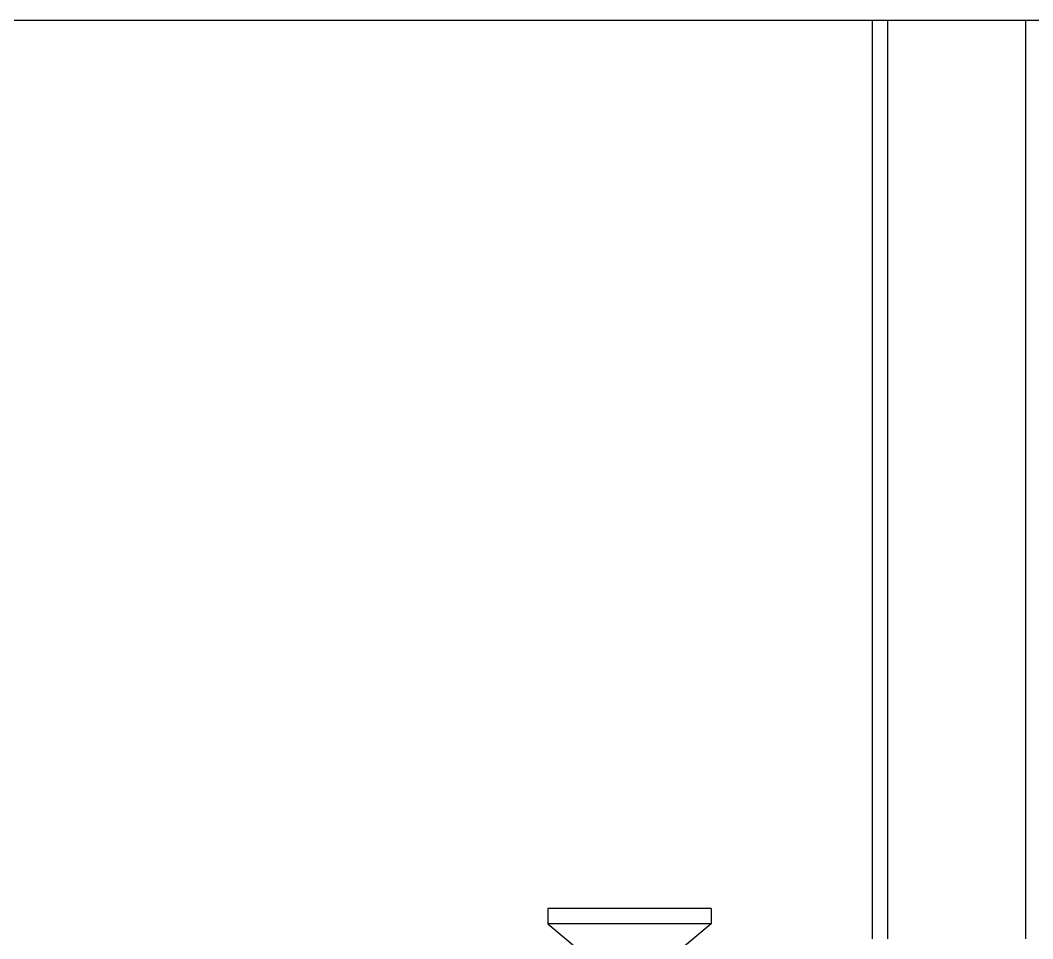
# Model space of a CAD drawing. Header units: metres. Extents: x -658 to -58, y -713 to -118.
# Drawn here: x -93.251 to -91.267, y -254.182 to -252.382 of the extents above; entities that cross this region are included whole.
import ezdxf

# ---------------------------------------------------------------- set-up
doc = ezdxf.new("R2010")
doc.units = ezdxf.units.M
doc.header["$LTSCALE"] = 100
doc.layers.add('DCUT', color=7, linetype='Continuous')
doc.layers.add('plan', color=8, linetype='Continuous')

# ---------------------------------------------------------------- blocks, each defined once
blk = doc.blocks.new('A$C79349d3f')
at = {"layer": 'plan'}
blk.add_line((-28.7035, 21.1095), (-11.1028, 21.1095), dxfattribs=at)
at = {"layer": 'plan', "ltscale": 0.4}
blk.add_line((-22.1335, 21.1095), (-22.1335, 19.3095), dxfattribs=at)
at = {"layer": 'plan', "ltscale": 0.05}
blk.add_line((-22.1035, 21.1095), (-22.1035, 19.3095), dxfattribs=at)
at = {"layer": 'plan', "ltscale": 0.4}
blk.add_lwpolyline([(-21.8335, 21.1095), (-21.8335, 19.3095)], dxfattribs=at)

msp = doc.modelspace()

# ---------------------------------------------------------------- linework, layer by layer
at = {"layer": 'DCUT', "color": 3, "extrusion": (-1.25101e-06, 5.18176e-07, 1)}
for p, q in [((-91.8969, -254.1229, 0), (-92.217, -254.123, 0)), ((-92.217, -254.123, 0), (-92.217, -254.1526, 0)), ((-91.8969, -254.1229, 0), (-91.8969, -254.1526, 0)), ((-91.8969, -254.1526, 0), (-92.217, -254.1526, 0)), ((-92.217, -254.1526, 0), (-92.157, -254.2029)), ((-91.8969, -254.1526, 0), (-91.957, -254.2029))]:
    msp.add_line(p, q, dxfattribs=at)

# ---------------------------------------------------------------- block references
at = {"layer": 'plan'}
msp.add_blockref('A$C79349d3f', (-69.4477, -273.4915), dxfattribs=at)

doc.saveas('drawing.dxf')
